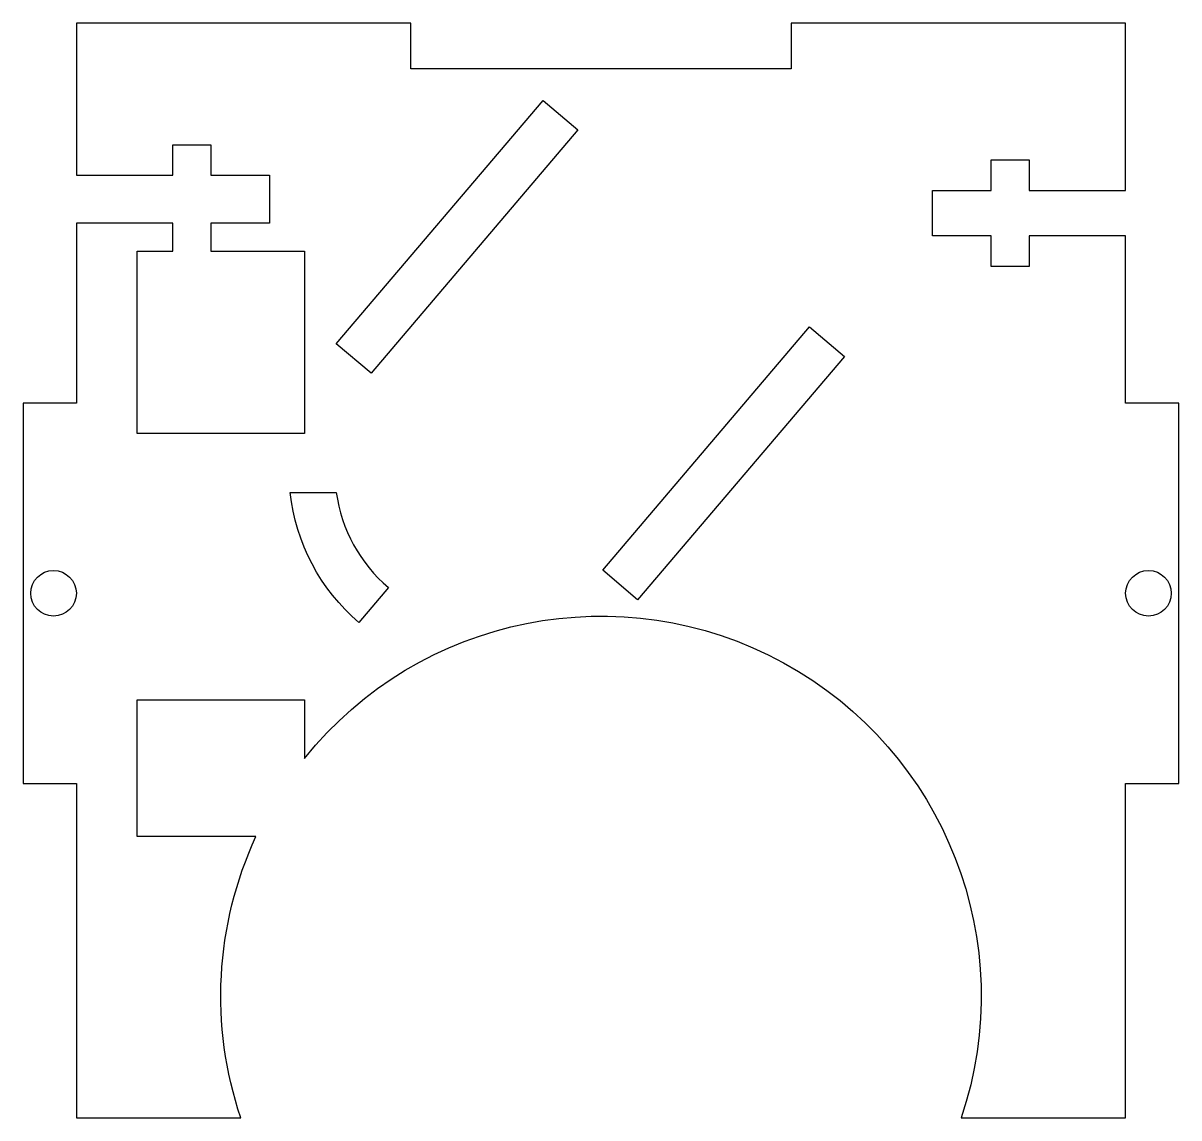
# Model space of a CAD drawing. Extents: x -50.5 to 25.5, y -69 to 3.
import ezdxf

# ---------------------------------------------------------------- set-up
doc = ezdxf.new("R2010")
doc.units = 0
doc.layers.get('0').update_dxf_attribs({"linetype": 'CONTINUOUS'})

msp = doc.modelspace()

# ---------------------------------------------------------------- linework, layer by layer
for points in [[(-47, -22), (-50.5, -22), (-50.5, -47), (-47, -47), (-47, -69), (-36.185, -69, -0.192106), (-35.188, -50.5), (-43, -50.5), (-43, -41.5), (-32, -41.5), (-32, -45.356, -0.838531), (11.185, -69), (22, -69), (22, -47), (25.5, -47), (25.5, -22), (22, -22), (22, -11), (15.65, -11), (15.65, -13), (13.15, -13), (13.15, -11), (9.3, -11), (9.3, -8), (13.15, -8), (13.15, -6), (15.65, -6), (15.65, -8), (22, -8), (22, 3), (0, 3), (0, 0), (-25, 0), (-25, 3), (-47, 3), (-47, -7), (-40.65, -7), (-40.65, -5), (-38.15, -5), (-38.15, -7), (-34.3, -7), (-34.3, -10.164), (-38.15, -10.164), (-38.15, -12), (-32, -12), (-32, -24), (-43, -24), (-43, -12), (-40.65, -12), (-40.65, -10.164), (-47, -10.164)], [(-26.474, -34.126), (-28.416, -36.413, -0.192894), (-32.929, -27.86), (-29.908, -27.86, 0.184741)]]:
    msp.add_lwpolyline(points, format="xyb", close=True)
for points in [[(-27.621, -20.031), (-29.908, -18.089), (-16.312, -2.084), (-14.026, -4.026)], [(-10.092, -34.921), (-12.379, -32.979), (1.217, -16.974), (3.503, -18.916)]]:
    msp.add_lwpolyline(points, close=True)
for centre in [(-48.5, -34.5), (23.5, -34.5)]:
    msp.add_circle(centre, 1.5)

doc.saveas('drawing.dxf')
